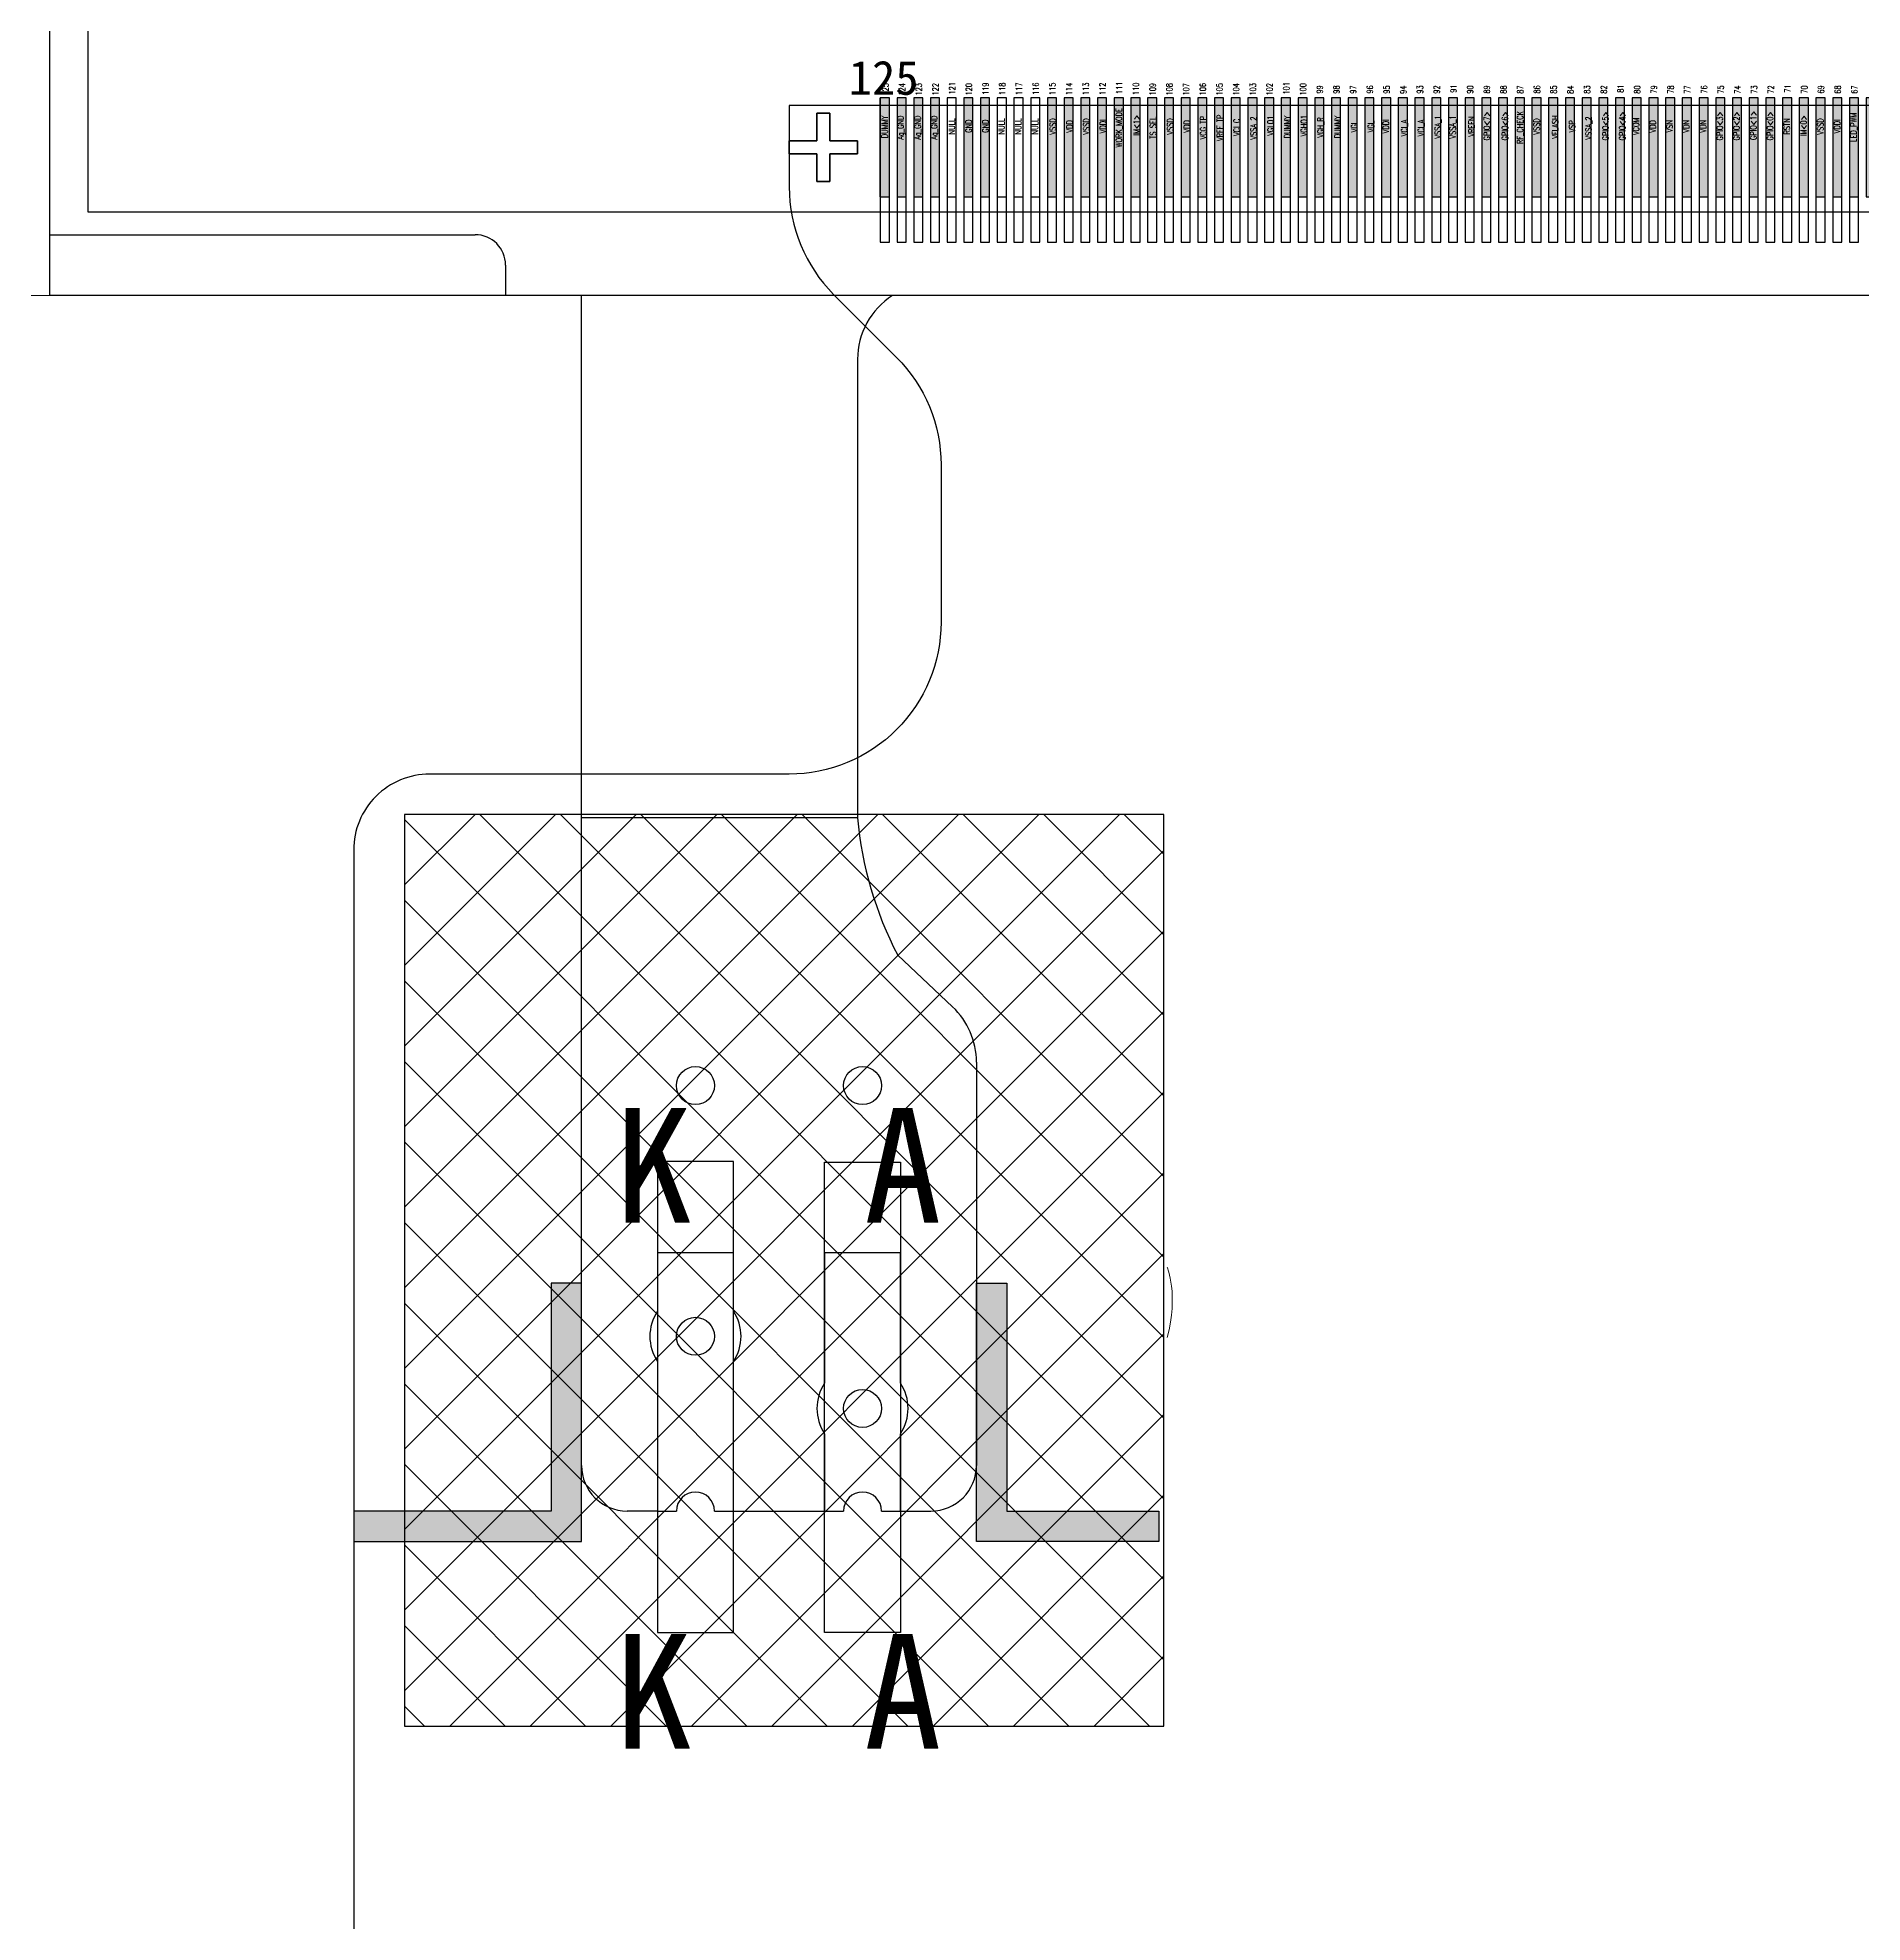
# Model space of a CAD drawing. Header units: millimetres. Extents: x -1946 to -1567, y 579 to 849.
# Drawn here: x -1844.33 to -1832.32, y 685.75 to 698.16 of the extents above; entities that cross this region are included whole.
import ezdxf

# ---------------------------------------------------------------- set-up
doc = ezdxf.new("R2010")
doc.units = ezdxf.units.MM
doc.header["$LTSCALE"] = 16.335
doc.header["$PDMODE"] = 3
doc.header["$PDSIZE"] = 0.3125
doc.layers.get('0').update_dxf_attribs({"linetype": 'CONTINUOUS'})
doc.layers.get('Defpoints').update_dxf_attribs({"linetype": 'CONTINUOUS'})
for name, color, linetype in [('COVER', 152, 'CONTINUOUS'), ('FPC1', 30, 'CONTINUOUS'), ('L122.drawing', 7, 'CONTINUOUS'), ('layer 1', 7, 'CONTINUOUS'), ('TFT_line.drawing', 2, 'CONTINUOUS'), ('胶框', 7, 'CONTINUOUS')]:
    doc.layers.add(name, color=color, linetype=linetype)
doc.styles.add('C-E02$0$RT', font='ROMANT.SHX')
doc.styles.add('W0$254', font='simplex', dxfattribs={"width": 0.75})
doc.styles.add('宋体', font='')
doc.styles.add('宝明', font='simhei.ttf')
doc.styles.get('宋体').set_extended_font_data('SimSun')
doc.dimstyles.new('STANDARD 03$0', dxfattribs={"dimscale": 0, "dimtxt": 1.5, "dimasz": 1.3, "dimexe": 0.8, "dimexo": 0.5, "dimgap": 0.5, "dimtad": 1, "dimzin": 0, "dimdsep": 46, "dimtxsty": 'C-E02$0$RT', "dimcen": 1, "dimclrd": 3, "dimclre": 3, "dimclrt": 3, "dimadec": 0, "dimazin": 0, "dimtfac": 1, "dimtmove": 0, "dimatfit": 3, "dimfxl": 1, "dimtolj": 1, "dimtzin": 0, "dimlwd": -1, "dimarcsym": 0})

# ---------------------------------------------------------------- blocks, each defined once
blk = doc.blocks.new('*D17')
at = {"layer": 'COVER', "color": 3, "linetype": 'Continuous', "lineweight": 9}
for p, q in [((-1843.848, 696.461), (-1808.087, 696.461)), ((-1808.487, 694.861), (-1808.487, 662.411)), ((-1837.581, 660.811), (-1808.087, 660.811))]:
    blk.add_line(p, q, dxfattribs=at)
at = {"layer": 'COVER', "color": 3, "linetype": 'Continuous'}
for points in [[(-1808.754, 694.861), (-1808.22, 694.861), (-1808.487, 696.461)], [(-1808.754, 662.411), (-1808.22, 662.411), (-1808.487, 660.811)]]:
    blk.add_solid(points, dxfattribs=at)
at = {"layer": 'Defpoints', "color": 0, "linetype": 'Continuous'}
for p in [(-1844.247, 696.461), (-1837.98, 660.811), (-1808.487, 660.811)]:
    blk.add_point(p, dxfattribs=at)
at = {"layer": 'COVER', "color": 3, "linetype": 'Continuous', "lineweight": 0, "insert": (-1809.937, 678.636), "char_height": 2, "attachment_point": 5, "rotation": 90, "style": '宝明'}
blk.add_mtext('\\A1;35.65%%P0.5', dxfattribs=at)
blk = doc.blocks.new('fpc_bump')
at = {"linetype": 'Continuous'}
h = blk.add_hatch(dxfattribs=at)
h.set_pattern_fill('DOTS', color=3, scale=0.1)
h.set_pattern_definition([(0, (0, 0), (0.003125, 0.00625), [0, -0.00625])])
h.paths.add_polyline_path([(0, 0), (0.06, 0), (0.06, 0.65), (0, 0.65)])
at = {"layer": 'TFT_line.drawing', "color": 3}
blk.add_lwpolyline([(0, 0), (0.06, 0), (0.06, 0.65), (0, 0.65), (0, 0)], close=True, dxfattribs=at)
blk = doc.blocks.new('*D20')
at = {"layer": 'COVER', "color": 3, "linetype": 'Continuous', "lineweight": 9}
for p, q in [((-1828.413, 774.873), (-1859.846, 774.873)), ((-1859.446, 773.273), (-1859.446, 698.061)), ((-1828.413, 696.461), (-1859.846, 696.461))]:
    blk.add_line(p, q, dxfattribs=at)
at = {"layer": 'COVER', "color": 3}
for points in [[(-1859.179, 773.273), (-1859.712, 773.273), (-1859.446, 774.873)], [(-1859.712, 698.061), (-1859.179, 698.061), (-1859.446, 696.461)]]:
    blk.add_solid(points, dxfattribs=at)
at = {"layer": 'Defpoints', "color": 0}
for p in [(-1828.013, 774.873), (-1859.446, 696.461), (-1828.013, 696.461)]:
    blk.add_point(p, dxfattribs=at)
at = {"layer": 'COVER', "color": 3, "lineweight": 0, "insert": (-1861.076, 735.667), "char_height": 2, "attachment_point": 5, "rotation": 90, "style": '宝明'}
blk.add_mtext('\\A1;78.41%%P0.15(BL)', dxfattribs=at)

msp = doc.modelspace()

# ---------------------------------------------------------------- hatches: boundary and pattern name
h = msp.add_hatch()
h.set_pattern_fill('ANSI37', color=2, scale=3)
h.set_pattern_definition([(45, (-3952.9422, 513.544), (-0.26516504, 0.26516504), []), (135, (-3952.9422, 513.544), (-0.26516504, -0.26516504), [])])
h.paths.add_polyline_path([(-1841.913, 687.0453), (-1836.913, 687.0453), (-1836.913, 693.0453), (-1841.913, 693.0453)])
h = msp.add_hatch(color=256)
h.dxf.hatch_style = 1
h.paths.add_polyline_path([(-1838.1474, 688.2605), (-1836.9474, 688.2605), (-1836.9474, 688.4605), (-1837.9474, 688.4605), (-1837.9474, 689.9605), (-1838.1474, 689.9605)])
h.paths.add_polyline_path([(-1840.7474, 688.2605), (-1840.7474, 689.9605), (-1840.9474, 689.9605), (-1840.9474, 688.4605), (-1842.2474, 688.4605), (-1842.2474, 688.2605)])

# ---------------------------------------------------------------- linework, layer by layer
at = {"color": 1}
for p, q in [((-1843.9974, 774.6225), (-1843.9974, 697.0105)), ((-1843.9974, 697.0105), (-1819.8634, 697.0105))]:
    msp.add_line(p, q, dxfattribs=at)
at = {"color": 30, "linetype": 'Continuous'}
msp.add_line((-1838.9305, 693.0224), (-1840.7474, 693.0224), dxfattribs=at)
msp.add_lwpolyline([(-1821.6134, 678.3105), (-1821.6134, 692.8105, 0.4142136), (-1822.1134, 693.3105), (-1824.4804, 693.3105, -0.4142136), (-1825.4804, 694.3105), (-1825.4804, 695.3463, -0.1989124), (-1825.1875, 696.0534), (-1824.7733, 696.4676, 0.1989124), (-1824.4804, 697.1747), (-1824.4804, 697.7105), (-1839.3804, 697.7105), (-1839.3804, 697.1747, 0.1989124), (-1839.0875, 696.4676), (-1838.6733, 696.0534, -0.1989124), (-1838.3804, 695.3463), (-1838.3804, 694.3105, -0.4142136), (-1839.3804, 693.3105), (-1841.7474, 693.3105, 0.4142136), (-1842.2474, 692.8105), (-1842.2474, 678.3105, 0.4142136)], format="xyb", dxfattribs=at)
at = {"color": 6, "linetype": 'Continuous'}
for points in [[(-1838.7804, 697.1105), (-1838.7204, 697.1105), (-1838.7204, 697.7605), (-1838.7804, 697.7605)], [(-1838.6704, 697.1105), (-1838.6104, 697.1105), (-1838.6104, 697.7605), (-1838.6704, 697.7605)], [(-1838.5604, 697.1105), (-1838.5004, 697.1105), (-1838.5004, 697.7605), (-1838.5604, 697.7605)], [(-1838.4504, 697.1105), (-1838.3904, 697.1105), (-1838.3904, 697.7605), (-1838.4504, 697.7605)], [(-1838.3404, 697.1105), (-1838.2804, 697.1105), (-1838.2804, 697.7605), (-1838.3404, 697.7605)], [(-1838.2304, 697.1105), (-1838.1704, 697.1105), (-1838.1704, 697.7605), (-1838.2304, 697.7605)], [(-1838.1204, 697.1105), (-1838.0604, 697.1105), (-1838.0604, 697.7605), (-1838.1204, 697.7605)], [(-1838.0104, 697.1105), (-1837.9504, 697.1105), (-1837.9504, 697.7605), (-1838.0104, 697.7605)], [(-1837.9004, 697.1105), (-1837.8404, 697.1105), (-1837.8404, 697.7605), (-1837.9004, 697.7605)], [(-1837.7904, 697.1105), (-1837.7304, 697.1105), (-1837.7304, 697.7605), (-1837.7904, 697.7605)], [(-1837.6804, 697.1105), (-1837.6204, 697.1105), (-1837.6204, 697.7605), (-1837.6804, 697.7605)], [(-1837.5704, 697.1105), (-1837.5104, 697.1105), (-1837.5104, 697.7605), (-1837.5704, 697.7605)], [(-1837.4604, 697.1105), (-1837.4004, 697.1105), (-1837.4004, 697.7605), (-1837.4604, 697.7605)], [(-1837.3504, 697.1105), (-1837.2904, 697.1105), (-1837.2904, 697.7605), (-1837.3504, 697.7605)], [(-1837.2404, 697.1105), (-1837.1804, 697.1105), (-1837.1804, 697.7605), (-1837.2404, 697.7605)], [(-1837.1304, 697.1105), (-1837.0704, 697.1105), (-1837.0704, 697.7605), (-1837.1304, 697.7605)], [(-1837.0204, 697.1105), (-1836.9604, 697.1105), (-1836.9604, 697.7605), (-1837.0204, 697.7605)], [(-1836.9104, 697.1105), (-1836.8504, 697.1105), (-1836.8504, 697.7605), (-1836.9104, 697.7605)], [(-1836.8004, 697.1105), (-1836.7404, 697.1105), (-1836.7404, 697.7605), (-1836.8004, 697.7605)], [(-1836.6904, 697.1105), (-1836.6304, 697.1105), (-1836.6304, 697.7605), (-1836.6904, 697.7605)], [(-1836.5804, 697.1105), (-1836.5204, 697.1105), (-1836.5204, 697.7605), (-1836.5804, 697.7605)], [(-1836.4704, 697.1105), (-1836.4104, 697.1105), (-1836.4104, 697.7605), (-1836.4704, 697.7605)], [(-1836.3604, 697.1105), (-1836.3004, 697.1105), (-1836.3004, 697.7605), (-1836.3604, 697.7605)], [(-1836.2504, 697.1105), (-1836.1904, 697.1105), (-1836.1904, 697.7605), (-1836.2504, 697.7605)], [(-1836.1404, 697.1105), (-1836.0804, 697.1105), (-1836.0804, 697.7605), (-1836.1404, 697.7605)], [(-1836.0304, 697.1105), (-1835.9704, 697.1105), (-1835.9704, 697.7605), (-1836.0304, 697.7605)], [(-1835.9204, 697.1105), (-1835.8604, 697.1105), (-1835.8604, 697.7605), (-1835.9204, 697.7605)], [(-1835.8104, 697.1105), (-1835.7504, 697.1105), (-1835.7504, 697.7605), (-1835.8104, 697.7605)], [(-1835.7004, 697.1105), (-1835.6404, 697.1105), (-1835.6404, 697.7605), (-1835.7004, 697.7605)], [(-1835.5904, 697.1105), (-1835.5304, 697.1105), (-1835.5304, 697.7605), (-1835.5904, 697.7605)], [(-1835.4804, 697.1105), (-1835.4204, 697.1105), (-1835.4204, 697.7605), (-1835.4804, 697.7605)], [(-1835.3704, 697.1105), (-1835.3104, 697.1105), (-1835.3104, 697.7605), (-1835.3704, 697.7605)], [(-1835.2604, 697.1105), (-1835.2004, 697.1105), (-1835.2004, 697.7605), (-1835.2604, 697.7605)], [(-1835.1504, 697.1105), (-1835.0904, 697.1105), (-1835.0904, 697.7605), (-1835.1504, 697.7605)], [(-1835.0404, 697.1105), (-1834.9804, 697.1105), (-1834.9804, 697.7605), (-1835.0404, 697.7605)], [(-1834.9304, 697.1105), (-1834.8704, 697.1105), (-1834.8704, 697.7605), (-1834.9304, 697.7605)], [(-1834.8204, 697.1105), (-1834.7604, 697.1105), (-1834.7604, 697.7605), (-1834.8204, 697.7605)], [(-1834.7104, 697.1105), (-1834.6504, 697.1105), (-1834.6504, 697.7605), (-1834.7104, 697.7605)], [(-1834.6004, 697.1105), (-1834.5404, 697.1105), (-1834.5404, 697.7605), (-1834.6004, 697.7605)], [(-1834.4904, 697.1105), (-1834.4304, 697.1105), (-1834.4304, 697.7605), (-1834.4904, 697.7605)], [(-1834.3804, 697.1105), (-1834.3204, 697.1105), (-1834.3204, 697.7605), (-1834.3804, 697.7605)], [(-1834.2704, 697.1105), (-1834.2104, 697.1105), (-1834.2104, 697.7605), (-1834.2704, 697.7605)], [(-1834.1604, 697.1105), (-1834.1004, 697.1105), (-1834.1004, 697.7605), (-1834.1604, 697.7605)], [(-1834.0504, 697.1105), (-1833.9904, 697.1105), (-1833.9904, 697.7605), (-1834.0504, 697.7605)], [(-1833.9404, 697.1105), (-1833.8804, 697.1105), (-1833.8804, 697.7605), (-1833.9404, 697.7605)], [(-1833.8304, 697.1105), (-1833.7704, 697.1105), (-1833.7704, 697.7605), (-1833.8304, 697.7605)], [(-1833.7204, 697.1105), (-1833.6604, 697.1105), (-1833.6604, 697.7605), (-1833.7204, 697.7605)], [(-1833.6104, 697.1105), (-1833.5504, 697.1105), (-1833.5504, 697.7605), (-1833.6104, 697.7605)], [(-1833.5004, 697.1105), (-1833.4404, 697.1105), (-1833.4404, 697.7605), (-1833.5004, 697.7605)], [(-1833.3904, 697.1105), (-1833.3304, 697.1105), (-1833.3304, 697.7605), (-1833.3904, 697.7605)], [(-1833.2804, 697.1105), (-1833.2204, 697.1105), (-1833.2204, 697.7605), (-1833.2804, 697.7605)], [(-1833.1704, 697.1105), (-1833.1104, 697.1105), (-1833.1104, 697.7605), (-1833.1704, 697.7605)], [(-1833.0604, 697.1105), (-1833.0004, 697.1105), (-1833.0004, 697.7605), (-1833.0604, 697.7605)], [(-1832.9504, 697.1105), (-1832.8904, 697.1105), (-1832.8904, 697.7605), (-1832.9504, 697.7605)], [(-1832.8404, 697.1105), (-1832.7804, 697.1105), (-1832.7804, 697.7605), (-1832.8404, 697.7605)], [(-1832.7304, 697.1105), (-1832.6704, 697.1105), (-1832.6704, 697.7605), (-1832.7304, 697.7605)], [(-1832.6204, 697.1105), (-1832.5604, 697.1105), (-1832.5604, 697.7605), (-1832.6204, 697.7605)], [(-1832.5104, 697.1105), (-1832.4504, 697.1105), (-1832.4504, 697.7605), (-1832.5104, 697.7605)], [(-1832.4004, 697.1105), (-1832.3404, 697.1105), (-1832.3404, 697.7605), (-1832.4004, 697.7605)], [(-1839.3804, 697.478), (-1839.1979, 697.478), (-1839.1979, 697.6605), (-1839.1129, 697.6605), (-1839.1129, 697.478), (-1838.9304, 697.478), (-1838.9304, 697.393), (-1839.1129, 697.393), (-1839.1129, 697.2105), (-1839.1979, 697.2105), (-1839.1979, 697.393), (-1839.3804, 697.393)]]:
    msp.add_lwpolyline(points, close=True, dxfattribs=at)
at = {"color": 1}
for points in [[(-1838.7804, 696.8105), (-1838.7204, 696.8105), (-1838.7204, 697.7105), (-1838.7804, 697.7105)], [(-1838.6704, 696.8105), (-1838.6104, 696.8105), (-1838.6104, 697.7105), (-1838.6704, 697.7105)], [(-1838.5604, 696.8105), (-1838.5004, 696.8105), (-1838.5004, 697.7105), (-1838.5604, 697.7105)], [(-1838.4504, 696.8105), (-1838.3904, 696.8105), (-1838.3904, 697.7105), (-1838.4504, 697.7105)], [(-1838.3404, 696.8105), (-1838.2804, 696.8105), (-1838.2804, 697.7105), (-1838.3404, 697.7105)], [(-1838.2304, 696.8105), (-1838.1704, 696.8105), (-1838.1704, 697.7105), (-1838.2304, 697.7105)], [(-1838.1204, 696.8105), (-1838.0604, 696.8105), (-1838.0604, 697.7105), (-1838.1204, 697.7105)], [(-1838.0104, 696.8105), (-1837.9504, 696.8105), (-1837.9504, 697.7105), (-1838.0104, 697.7105)], [(-1837.9004, 696.8105), (-1837.8404, 696.8105), (-1837.8404, 697.7105), (-1837.9004, 697.7105)], [(-1837.7904, 696.8105), (-1837.7304, 696.8105), (-1837.7304, 697.7105), (-1837.7904, 697.7105)], [(-1837.6804, 696.8105), (-1837.6204, 696.8105), (-1837.6204, 697.7105), (-1837.6804, 697.7105)], [(-1837.5704, 696.8105), (-1837.5104, 696.8105), (-1837.5104, 697.7105), (-1837.5704, 697.7105)], [(-1837.4604, 696.8105), (-1837.4004, 696.8105), (-1837.4004, 697.7105), (-1837.4604, 697.7105)], [(-1837.3504, 696.8105), (-1837.2904, 696.8105), (-1837.2904, 697.7105), (-1837.3504, 697.7105)], [(-1837.2404, 696.8105), (-1837.1804, 696.8105), (-1837.1804, 697.7105), (-1837.2404, 697.7105)], [(-1837.1304, 696.8105), (-1837.0704, 696.8105), (-1837.0704, 697.7105), (-1837.1304, 697.7105)], [(-1837.0204, 696.8105), (-1836.9604, 696.8105), (-1836.9604, 697.7105), (-1837.0204, 697.7105)], [(-1836.9104, 696.8105), (-1836.8504, 696.8105), (-1836.8504, 697.7105), (-1836.9104, 697.7105)], [(-1836.8004, 696.8105), (-1836.7404, 696.8105), (-1836.7404, 697.7105), (-1836.8004, 697.7105)], [(-1836.6904, 696.8105), (-1836.6304, 696.8105), (-1836.6304, 697.7105), (-1836.6904, 697.7105)], [(-1836.5804, 696.8105), (-1836.5204, 696.8105), (-1836.5204, 697.7105), (-1836.5804, 697.7105)], [(-1836.4704, 696.8105), (-1836.4104, 696.8105), (-1836.4104, 697.7105), (-1836.4704, 697.7105)], [(-1836.3604, 696.8105), (-1836.3004, 696.8105), (-1836.3004, 697.7105), (-1836.3604, 697.7105)], [(-1836.2504, 696.8105), (-1836.1904, 696.8105), (-1836.1904, 697.7105), (-1836.2504, 697.7105)], [(-1836.1404, 696.8105), (-1836.0804, 696.8105), (-1836.0804, 697.7105), (-1836.1404, 697.7105)], [(-1836.0304, 696.8105), (-1835.9704, 696.8105), (-1835.9704, 697.7105), (-1836.0304, 697.7105)], [(-1835.9204, 696.8105), (-1835.8604, 696.8105), (-1835.8604, 697.7105), (-1835.9204, 697.7105)], [(-1835.8104, 696.8105), (-1835.7504, 696.8105), (-1835.7504, 697.7105), (-1835.8104, 697.7105)], [(-1835.7004, 696.8105), (-1835.6404, 696.8105), (-1835.6404, 697.7105), (-1835.7004, 697.7105)], [(-1835.5904, 696.8105), (-1835.5304, 696.8105), (-1835.5304, 697.7105), (-1835.5904, 697.7105)], [(-1835.4804, 696.8105), (-1835.4204, 696.8105), (-1835.4204, 697.7105), (-1835.4804, 697.7105)], [(-1835.3704, 696.8105), (-1835.3104, 696.8105), (-1835.3104, 697.7105), (-1835.3704, 697.7105)], [(-1835.2604, 696.8105), (-1835.2004, 696.8105), (-1835.2004, 697.7105), (-1835.2604, 697.7105)], [(-1835.1504, 696.8105), (-1835.0904, 696.8105), (-1835.0904, 697.7105), (-1835.1504, 697.7105)], [(-1835.0404, 696.8105), (-1834.9804, 696.8105), (-1834.9804, 697.7105), (-1835.0404, 697.7105)], [(-1834.9304, 696.8105), (-1834.8704, 696.8105), (-1834.8704, 697.7105), (-1834.9304, 697.7105)], [(-1834.8204, 696.8105), (-1834.7604, 696.8105), (-1834.7604, 697.7105), (-1834.8204, 697.7105)], [(-1834.7104, 696.8105), (-1834.6504, 696.8105), (-1834.6504, 697.7105), (-1834.7104, 697.7105)], [(-1834.6004, 696.8105), (-1834.5404, 696.8105), (-1834.5404, 697.7105), (-1834.6004, 697.7105)], [(-1834.4904, 696.8105), (-1834.4304, 696.8105), (-1834.4304, 697.7105), (-1834.4904, 697.7105)], [(-1834.3804, 696.8105), (-1834.3204, 696.8105), (-1834.3204, 697.7105), (-1834.3804, 697.7105)], [(-1834.2704, 696.8105), (-1834.2104, 696.8105), (-1834.2104, 697.7105), (-1834.2704, 697.7105)], [(-1834.1604, 696.8105), (-1834.1004, 696.8105), (-1834.1004, 697.7105), (-1834.1604, 697.7105)], [(-1834.0504, 696.8105), (-1833.9904, 696.8105), (-1833.9904, 697.7105), (-1834.0504, 697.7105)], [(-1833.9404, 696.8105), (-1833.8804, 696.8105), (-1833.8804, 697.7105), (-1833.9404, 697.7105)], [(-1833.8304, 696.8105), (-1833.7704, 696.8105), (-1833.7704, 697.7105), (-1833.8304, 697.7105)], [(-1833.7204, 696.8105), (-1833.6604, 696.8105), (-1833.6604, 697.7105), (-1833.7204, 697.7105)], [(-1833.6104, 696.8105), (-1833.5504, 696.8105), (-1833.5504, 697.7105), (-1833.6104, 697.7105)], [(-1833.5004, 696.8105), (-1833.4404, 696.8105), (-1833.4404, 697.7105), (-1833.5004, 697.7105)], [(-1833.3904, 696.8105), (-1833.3304, 696.8105), (-1833.3304, 697.7105), (-1833.3904, 697.7105)], [(-1833.2804, 696.8105), (-1833.2204, 696.8105), (-1833.2204, 697.7105), (-1833.2804, 697.7105)], [(-1833.1704, 696.8105), (-1833.1104, 696.8105), (-1833.1104, 697.7105), (-1833.1704, 697.7105)], [(-1833.0604, 696.8105), (-1833.0004, 696.8105), (-1833.0004, 697.7105), (-1833.0604, 697.7105)], [(-1832.9504, 696.8105), (-1832.8904, 696.8105), (-1832.8904, 697.7105), (-1832.9504, 697.7105)], [(-1832.8404, 696.8105), (-1832.7804, 696.8105), (-1832.7804, 697.7105), (-1832.8404, 697.7105)], [(-1832.7304, 696.8105), (-1832.6704, 696.8105), (-1832.6704, 697.7105), (-1832.7304, 697.7105)], [(-1832.6204, 696.8105), (-1832.5604, 696.8105), (-1832.5604, 697.7105), (-1832.6204, 697.7105)], [(-1832.5104, 696.8105), (-1832.4504, 696.8105), (-1832.4504, 697.7105), (-1832.5104, 697.7105)], [(-1832.4004, 696.8105), (-1832.3404, 696.8105), (-1832.3404, 697.7105), (-1832.4004, 697.7105)], [(-1839.1129, 697.2105), (-1839.1129, 697.393), (-1838.9304, 697.393), (-1838.9304, 697.478), (-1839.1129, 697.478), (-1839.1129, 697.6605), (-1839.1979, 697.6605), (-1839.1979, 697.478), (-1839.3804, 697.478), (-1839.3804, 697.393), (-1839.1979, 697.393), (-1839.1979, 697.2105)]]:
    msp.add_lwpolyline(points, close=True, dxfattribs=at)
at = {"color": 6, "linetype": 'Continuous'}
msp.add_lwpolyline([(-1839.3804, 697.478), (-1839.1979, 697.478)], dxfattribs=at)
at = {"color": 2}
msp.add_lwpolyline([(-1841.913, 687.0453), (-1836.913, 687.0453), (-1836.913, 693.0453), (-1841.913, 693.0453)], close=True, dxfattribs=at)
at = {"color": 30, "linetype": 'Continuous'}
for points in [[(-1840.2474, 687.6605), (-1839.7474, 687.6605), (-1839.7474, 690.7605), (-1840.2474, 690.7605)], [(-1839.1474, 690.7573), (-1838.6474, 690.7573), (-1838.6474, 687.6605), (-1839.1474, 687.6605)]]:
    msp.add_lwpolyline(points, close=True, dxfattribs=at)
for points in [[(-1840.7474, 689.9605), (-1840.9474, 689.9605), (-1840.9474, 688.4605), (-1842.2474, 688.4605), (-1842.2474, 688.2605), (-1840.7474, 688.2605)], [(-1836.9474, 688.2605), (-1838.1474, 688.2605), (-1838.1474, 689.9605), (-1837.9474, 689.9605), (-1837.9474, 688.4605), (-1836.9474, 688.4605)]]:
    msp.add_lwpolyline(points, close=True)
at = {"layer": 'FPC1', "linetype": 'Continuous'}
for p, q in [((-1838.1474, 691.4152), (-1838.1474, 688.7605)), ((-1838.1474, 691.4152), (-1838.1474, 688.7605)), ((-1840.7474, 688.7605), (-1840.7474, 688.7605)), ((-1840.2474, 688.4605), (-1840.4474, 688.4605)), ((-1840.2474, 688.4605), (-1840.4474, 688.4605)), ((-1839.7474, 688.4605), (-1839.1474, 688.4605)), ((-1839.7474, 688.4605), (-1839.1474, 688.4605)), ((-1838.6474, 688.4605), (-1838.4474, 688.4605)), ((-1838.6474, 688.4605), (-1838.4474, 688.4605))]:
    msp.add_line(p, q, dxfattribs=at)
at = {"layer": 'FPC1'}
msp.add_lwpolyline([(-1840.7474, 688.7605), (-1840.7474, 696.4605)], dxfattribs=at)
msp.add_lwpolyline([(-1838.7002, 696.4605, 0.2537863), (-1838.9305, 696.0405), (-1838.9305, 693.0224)], format="xyb", dxfattribs=at)
at = {"layer": 'FPC1', "linetype": 'Continuous'}
msp.add_lwpolyline([(-1838.9305, 693.0224, 0.0983598), (-1838.6656, 692.119)], format="xyb", dxfattribs=at)
msp.add_lwpolyline([(-1838.6656, 692.119), (-1838.3047, 691.7793)], close=True, dxfattribs=at)
at = {"layer": 'FPC1', "lineweight": 0, "const_width": 0.000508}
for points in [[(-1840.2976, 691.1173, 1), (-1840.2971, 691.1173, 1)], [(-1840.2976, 691.1173, 1), (-1840.2971, 691.1173, 1)], [(-1838.5976, 691.1173, 1), (-1838.5971, 691.1173, 1)], [(-1838.5976, 691.1173, 1), (-1838.5971, 691.1173, 1)]]:
    msp.add_lwpolyline(points, format="xyb", close=True, dxfattribs=at)
at = {"layer": 'FPC1', "linetype": 'Continuous'}
for points in [[(-1839.7474, 689.7763), (-1839.7474, 690.1605), (-1840.2474, 690.1605), (-1840.2474, 689.7763)], [(-1838.6474, 689.3013), (-1838.6474, 690.1605), (-1839.1474, 690.1605), (-1839.1474, 689.3013)], [(-1840.2474, 689.4447), (-1840.2474, 688.4605), (-1840.1224, 688.4605)], [(-1839.8724, 688.4605), (-1839.7474, 688.4605), (-1839.7474, 689.4447)], [(-1839.1474, 688.9697), (-1839.1474, 688.4605), (-1839.0224, 688.4605)], [(-1838.7724, 688.4605), (-1838.6474, 688.4605), (-1838.6474, 688.9697)]]:
    msp.add_lwpolyline(points, dxfattribs=at)
for centre in [(-1839.9974, 691.2605), (-1839.9974, 691.2605), (-1838.8974, 691.2605), (-1838.8974, 691.2605), (-1839.9974, 689.6105), (-1838.8974, 689.1355)]:
    msp.add_circle(centre, 0.125, dxfattribs=at)
for centre, radius, start, end in [((-1838.6474, 691.4152), 0.5, 0, 46.73218), ((-1838.6474, 691.4152), 0.5, 0, 46.73218), ((-1839.9974, 689.6105), 0.3, 146.44269, 213.55731), ((-1839.9974, 689.6105), 0.3, 326.44269, 33.55731), ((-1838.8974, 689.1355), 0.3, 146.44269, 213.55731), ((-1838.8974, 689.1355), 0.3, 326.44269, 33.55731), ((-1840.4474, 688.7605), 0.3, 180, 270), ((-1840.4474, 688.7605), 0.3, 180, 270), ((-1838.4474, 688.7605), 0.3, 270, 0), ((-1838.4474, 688.7605), 0.3, 270, 0), ((-1839.9974, 688.4605), 0.125, 0, 180), ((-1838.8974, 688.4605), 0.125, 0, 180)]:
    msp.add_arc(centre, radius, start, end, dxfattribs=at)
at = {"layer": 'layer 1', "lineweight": 9}
msp.add_open_spline([(-1836.891, 690.0636), (-1836.891, 690.0636), (-1836.8162, 689.8871), (-1836.891, 689.6017)], degree=3, dxfattribs=at)
at = {"layer": 'TFT_line.drawing', "color": 3}
for p, q in [((-1838.7804, 697.1105), (-1838.7804, 697.7605)), ((-1838.2804, 697.7605), (-1838.3404, 697.7605)), ((-1838.3404, 697.7605), (-1838.3404, 697.1105)), ((-1838.2804, 697.1105), (-1838.2804, 697.7605)), ((-1837.9504, 697.7605), (-1838.0104, 697.7605)), ((-1838.0104, 697.7605), (-1838.0104, 697.1105)), ((-1837.9504, 697.1105), (-1837.9504, 697.7605)), ((-1837.8404, 697.7605), (-1837.9004, 697.7605)), ((-1837.9004, 697.7605), (-1837.9004, 697.1105)), ((-1837.8404, 697.1105), (-1837.8404, 697.7605)), ((-1837.7304, 697.7605), (-1837.7904, 697.7605)), ((-1837.7904, 697.7605), (-1837.7904, 697.1105)), ((-1837.7304, 697.1105), (-1837.7304, 697.7605)), ((-1839.1129, 697.6605), (-1839.1979, 697.6605)), ((-1839.1979, 697.6605), (-1839.1979, 697.478)), ((-1839.1129, 697.478), (-1839.1129, 697.6605)), ((-1839.1979, 697.478), (-1839.3804, 697.478)), ((-1839.3804, 697.478), (-1839.3804, 697.393)), ((-1838.9304, 697.478), (-1839.1129, 697.478)), ((-1838.9304, 697.393), (-1838.9304, 697.478)), ((-1838.9304, 697.478), (-1838.9304, 697.478)), ((-1839.3804, 697.393), (-1839.1979, 697.393)), ((-1839.1979, 697.393), (-1839.1979, 697.2105)), ((-1839.1129, 697.2105), (-1839.1129, 697.393)), ((-1839.1129, 697.393), (-1838.9304, 697.393)), ((-1839.1979, 697.2105), (-1839.1129, 697.2105)), ((-1838.3404, 697.1105), (-1838.2804, 697.1105)), ((-1838.3404, 697.1105), (-1838.3404, 697.1105)), ((-1838.0104, 697.1105), (-1837.9504, 697.1105)), ((-1838.0104, 697.1105), (-1838.0104, 697.1105)), ((-1837.9004, 697.1105), (-1837.8404, 697.1105)), ((-1837.9004, 697.1105), (-1837.9004, 697.1105)), ((-1837.7904, 697.1105), (-1837.7304, 697.1105)), ((-1837.7904, 697.1105), (-1837.7904, 697.1105)), ((-1843.9974, 697.0105), (-1843.9974, 697.0105))]:
    msp.add_line(p, q, dxfattribs=at)
at = {"layer": '胶框'}
for p, q in [((-1844.2474, 696.8605), (-1841.4474, 696.8605)), ((-1841.2474, 696.6605), (-1841.2474, 696.4605))]:
    msp.add_line(p, q, dxfattribs=at)
msp.add_lwpolyline([(-1819.6134, 700.0105), (-1819.6134, 696.4605), (-1844.2474, 696.4605), (-1844.2474, 700.0105)], dxfattribs=at)
msp.add_arc((-1841.4474, 696.6605), 0.2, 0, 90, dxfattribs=at)

# ---------------------------------------------------------------- block references
at = {"row_count": 1, "column_spacing": 0.11}
for p, column_count, row_spacing in [((-1838.7804, 697.1105), 4, 0.601), ((-1838.2304, 697.1105), 2, 1.0505), ((-1837.6804, 697.1105), 105, 0.601)]:
    msp.add_blockref('fpc_bump', p, dxfattribs=dict(at, column_count=column_count, row_spacing=row_spacing))

# ---------------------------------------------------------------- texts
at = {"color": 4, "style": '宋体'}
for s, height, p in [('125', 0.225, (-1838.9877, 697.7812)), ('K', 0.75, (-1840.5288, 686.9021)), ('A', 0.75, (-1838.8877, 686.9021))]:
    msp.add_text(s, height=height, dxfattribs=at).set_placement(p)
at = {"color": 3, "style": '宋体'}
for s, p in [('K', (-1840.5288, 686.8971)), ('A', (-1838.8877, 686.8971))]:
    msp.add_text(s, height=0.75, dxfattribs=at).set_placement(p)
at = {"color": 27, "style": '宋体'}
for s, p in [('K', (-1840.5288, 686.8971)), ('A', (-1838.8877, 686.8971))]:
    msp.add_text(s, height=0.75, dxfattribs=at).set_placement(p)
at = {"layer": 'FPC1', "color": 0, "style": '宋体'}
for s, p in [('K', (-1840.5288, 690.364)), ('A', (-1838.8877, 690.364))]:
    msp.add_text(s, height=0.75, dxfattribs=at).set_placement(p)
at = {"layer": 'FPC1', "style": '宋体'}
for s, p in [('K', (-1840.5288, 690.359)), ('K', (-1840.5288, 690.359)), ('A', (-1838.8877, 690.359)), ('A', (-1838.8877, 690.359))]:
    msp.add_text(s, height=0.75, dxfattribs=at).set_placement(p)
at = {"layer": 'L122.drawing', "linetype": 'Continuous', "style": 'W0$254', "width": 0.75}
for s, p in [('125', (-1838.7273, 697.777)), ('124', (-1838.6173, 697.7763)), ('123', (-1838.5073, 697.777)), ('122', (-1838.3973, 697.777)), ('121', (-1838.2873, 697.7835)), ('120', (-1838.1773, 697.777)), ('119', (-1838.0673, 697.7806)), ('118', (-1837.9573, 697.7799)), ('117', (-1837.8473, 697.7799)), ('116', (-1837.7373, 697.7806)), ('115', (-1837.6273, 697.7799)), ('114', (-1837.5173, 697.7792)), ('113', (-1837.4073, 697.7799)), ('112', (-1837.2973, 697.7799)), ('111', (-1837.1873, 697.7863)), ('110', (-1837.0773, 697.7799)), ('109', (-1836.9673, 697.7777)), ('108', (-1836.8573, 697.777)), ('107', (-1836.7473, 697.777)), ('106', (-1836.6373, 697.7777)), ('105', (-1836.5273, 697.777)), ('104', (-1836.4173, 697.7763)), ('103', (-1836.3073, 697.777)), ('102', (-1836.1973, 697.777)), ('101', (-1836.0873, 697.7835)), ('100', (-1835.9773, 697.777)), ('99', (-1835.8673, 697.7892)), ('98', (-1835.7573, 697.7885)), ('97', (-1835.6473, 697.7885)), ('96', (-1835.5373, 697.7892)), ('95', (-1835.4273, 697.7885)), ('94', (-1835.3173, 697.7877)), ('93', (-1835.2073, 697.7885)), ('92', (-1835.0973, 697.7885)), ('91', (-1834.9873, 697.7949)), ('90', (-1834.8773, 697.7885)), ('89', (-1834.7673, 697.7892)), ('88', (-1834.6573, 697.7885)), ('87', (-1834.5473, 697.7885)), ('86', (-1834.4373, 697.7892)), ('85', (-1834.3273, 697.7885)), ('84', (-1834.2173, 697.7877)), ('83', (-1834.1073, 697.7885)), ('82', (-1833.9973, 697.7885)), ('81', (-1833.8873, 697.7949)), ('80', (-1833.7773, 697.7885)), ('79', (-1833.6673, 697.7892)), ('78', (-1833.5573, 697.7885)), ('77', (-1833.4473, 697.7885)), ('76', (-1833.3373, 697.7892)), ('75', (-1833.2273, 697.7885)), ('74', (-1833.1173, 697.7877)), ('73', (-1833.0073, 697.7885)), ('72', (-1832.8973, 697.7885)), ('71', (-1832.7873, 697.7949)), ('70', (-1832.6773, 697.7885)), ('69', (-1832.5673, 697.7892)), ('68', (-1832.4573, 697.7885)), ('67', (-1832.3473, 697.7885)), ('DUMMY', (-1838.7315, 697.4957)), ('Ag_GND', (-1838.6271, 697.485)), ('Ag_GND', (-1838.5144, 697.485)), ('Ag_GND', (-1838.4053, 697.485)), ('NULL', (-1838.2892, 697.52)), ('GND', (-1838.1786, 697.5314)), ('GND', (-1838.0686, 697.5314)), ('NULL', (-1837.962, 697.52)), ('NULL', (-1837.852, 697.52)), ('NULL', (-1837.742, 697.52)), ('VSSD', (-1837.6251, 697.5193)), ('VDD', (-1837.5148, 697.5329)), ('VSSD', (-1837.4045, 697.5193)), ('VDDI', (-1837.2942, 697.5279)), ('WORK_MODE', (-1837.1898, 697.435)), ('IM<1>', (-1837.0735, 697.5121)), ('TS_SEL', (-1836.9651, 697.4914)), ('VSSD', (-1836.8529, 697.5193)), ('VDD', (-1836.7426, 697.5329)), ('VCG_TP', (-1836.6342, 697.4879)), ('VREF_TP', (-1836.5242, 697.4764)), ('VCI_C', (-1836.4142, 697.5093)), ('VSSA_2', (-1836.3039, 697.4864)), ('VGLO1', (-1836.1917, 697.5114)), ('DUMMY', (-1836.0814, 697.4957)), ('VGHO1', (-1835.9711, 697.5079)), ('VGH_R', (-1835.8627, 697.5)), ('DUMMY', (-1835.7505, 697.4957)), ('VGL', (-1835.6401, 697.5343)), ('VGL', (-1835.5298, 697.5343)), ('VDDI', (-1835.4323, 697.5279)), ('VCI_A', (-1835.3111, 697.5086)), ('VCI_A', (-1835.2008, 697.5086)), ('VSSA_1', (-1835.0905, 697.4929)), ('VSSA_1', (-1834.9925, 697.4929)), ('VREFN', (-1834.8683, 697.5064)), ('GPIO<7>', (-1834.7674, 697.4807)), ('GPIO<6>', (-1834.6477, 697.4807)), ('RF_CHECK', (-1834.5487, 697.4579)), ('VSSD', (-1834.4391, 697.5193)), ('VFLASH', (-1834.3167, 697.4929)), ('VSP', (-1834.2064, 697.5336)), ('VSSA_2', (-1834.098, 697.4864)), ('GPIO<5>', (-1833.9858, 697.4807)), ('GPIO<4>', (-1833.8755, 697.4807)), ('VCOM', (-1833.7852, 697.5157)), ('VDD', (-1833.6749, 697.5329)), ('VSN', (-1833.5646, 697.5336)), ('VDN', (-1833.4543, 697.5329)), ('VDN', (-1833.344, 697.5329)), ('GPIO<3>', (-1833.2337, 697.4807)), ('GPIO<2>', (-1833.1233, 697.4807)), ('GPIO<1>', (-1833.013, 697.4836)), ('GPIO<0>', (-1832.9027, 697.4807)), ('RSTN', (-1832.7924, 697.52)), ('IM<0>', (-1832.6821, 697.5093)), ('VSSD', (-1832.5718, 697.5193)), ('VDDI', (-1832.4615, 697.5279)), ('LED_PWM', (-1832.3531, 697.4707))]:
    msp.add_text(s, height=0.04, rotation=90, dxfattribs=at).set_placement(p)

# ---------------------------------------------------------------- dimensions: what is measured, and where the dimension line sits
at = {"layer": 'COVER', "linetype": 'Continuous', "lineweight": 0}
dim = msp.add_linear_dim(base=(-1859.4458, 696.4605), p1=(-1828.0132, 774.8725), p2=(-1828.0132, 696.4605), angle=90, text='<>%%P0.15(BL)', dimstyle='STANDARD 03$0', override={"dimscale": 1, "dimtxt": 2, "dimasz": 1.6, "dimexe": 0.3998, "dimexo": 0.3998, "dimgap": 0.3998, "dimtxsty": '宝明', "dimcen": 2, "dimfxl": 0.8, "dimlwd": 9, "dimlwe": 9}, dxfattribs=at)
dim.commit()
dim.dimension.update_dxf_attribs({"geometry": '*D20', "text_midpoint": (-1861.0759, 735.6665)})
dim = msp.add_linear_dim(base=(-1808.4869, 660.8105), p1=(-1844.2474, 696.4605), p2=(-1837.9804, 660.8105), angle=90, text='<>%%P0.5', dimstyle='STANDARD 03$0', override={"dimscale": 1, "dimtxt": 2, "dimasz": 1.6, "dimexe": 0.3998, "dimexo": 0.3998, "dimgap": 0.3998, "dimtxsty": '宝明', "dimcen": 2, "dimfxl": 0.8, "dimlwd": 9, "dimlwe": 9}, dxfattribs=at)
dim.commit()
dim.dimension.update_dxf_attribs({"geometry": '*D17', "text_midpoint": (-1808.4869, 678.6355), "dimtype": 160})

doc.saveas('drawing.dxf')
